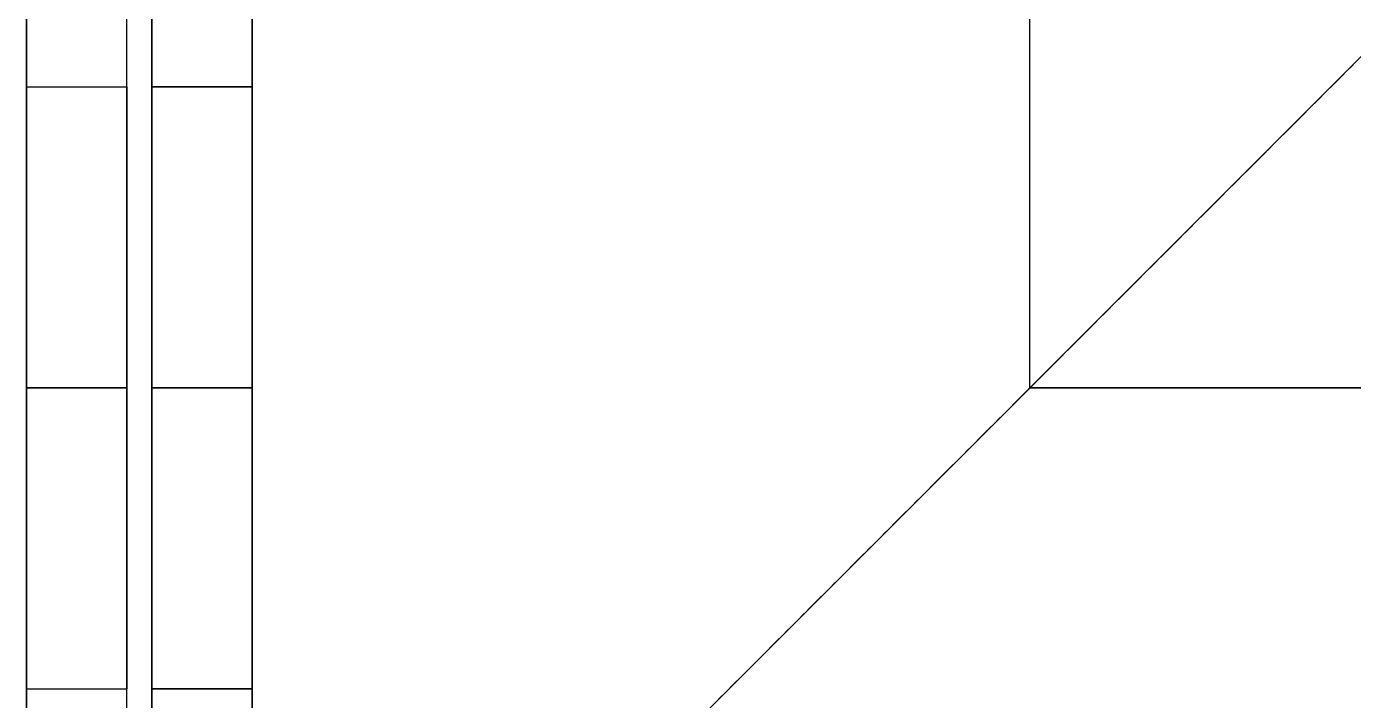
# Model space of a CAD drawing. Header units: millimetres. Extents: x -5956 to -4640, y -5088 to -3772.
# Drawn here: x -5956.11 to -5929.66, y -5074.12 to -5060.69 of the extents above; entities that cross this region are included whole.
import ezdxf

# ---------------------------------------------------------------- set-up
doc = ezdxf.new("R2010")
doc.units = ezdxf.units.MM
doc.header["$MEASUREMENT"] = 0
doc.layers.add('staal', color=5, linetype='Continuous', true_color=0x0000ff)

msp = doc.modelspace()

# ---------------------------------------------------------------- linework, layer by layer
at = {"layer": 'staal'}
for p, q in [((-5956.11, -5087.894, 1621.01), (-5916.11, -5047.894, 1621.01)), ((-5956.11, -5061.894, 1145.5), (-5954.11, -5061.894, 1145.5)), ((-5956.11, -5061.894, 1220.5), (-5954.11, -5061.894, 1220.5)), ((-5956.11, -5061.894, 995.5), (-5954.11, -5061.894, 995.5)), ((-5956.11, -5061.894, 1070.5), (-5954.11, -5061.894, 1070.5)), ((-5956.11, -5061.894, 845.5), (-5954.11, -5061.894, 845.5)), ((-5956.11, -5061.894, 920.5), (-5954.11, -5061.894, 920.5)), ((-5956.11, -5061.894, 770.5), (-5954.11, -5061.894, 770.5)), ((-5956.11, -5061.894, 695.5), (-5954.11, -5061.894, 695.5)), ((-5956.11, -5061.894, 95.5), (-5954.11, -5061.894, 95.5)), ((-5956.11, -5061.894, 170.5), (-5954.11, -5061.894, 170.5)), ((-5956.11, -5061.894, 320.5), (-5954.11, -5061.894, 320.5)), ((-5956.11, -5061.894, 245.5), (-5954.11, -5061.894, 245.5)), ((-5956.11, -5061.894, 470.5), (-5954.11, -5061.894, 470.5)), ((-5956.11, -5061.894, 395.5), (-5954.11, -5061.894, 395.5)), ((-5956.11, -5061.894, 620.5), (-5954.11, -5061.894, 620.5)), ((-5956.11, -5061.894, 545.5), (-5954.11, -5061.894, 545.5)), ((-5953.61, -5061.894, 1490.51), (-5951.61, -5061.894, 1490.51)), ((-5953.61, -5061.894, 1565.51), (-5951.61, -5061.894, 1565.51)), ((-5953.61, -5061.894, 1791.51), (-5951.61, -5061.894, 1791.51)), ((-5953.61, -5061.894, 1716.51), (-5951.61, -5061.894, 1716.51)), ((-5951.61, -5061.894, -254.313), (-5953.61, -5061.894, -254.313)), ((-5951.61, -5061.894, -329.313), (-5953.61, -5061.894, -329.313)), ((-5954.11, -5067.894, 40), (-5956.11, -5067.894, 40)), ((-5954.11, -5067.894, 1276), (-5956.11, -5067.894, 1276)), ((-5956.11, -5067.894, 1139.5), (-5954.11, -5067.894, 1139.5)), ((-5956.11, -5067.894, 1151.5), (-5954.11, -5067.894, 1151.5)), ((-5956.11, -5067.894, 1214.5), (-5954.11, -5067.894, 1214.5)), ((-5956.11, -5067.894, 1226.5), (-5954.11, -5067.894, 1226.5)), ((-5956.11, -5067.894, 989.5), (-5954.11, -5067.894, 989.5)), ((-5956.11, -5067.894, 1001.5), (-5954.11, -5067.894, 1001.5)), ((-5956.11, -5067.894, 1064.5), (-5954.11, -5067.894, 1064.5)), ((-5956.11, -5067.894, 1076.5), (-5954.11, -5067.894, 1076.5)), ((-5956.11, -5067.894, 839.5), (-5954.11, -5067.894, 839.5)), ((-5956.11, -5067.894, 851.5), (-5954.11, -5067.894, 851.5)), ((-5956.11, -5067.894, 914.5), (-5954.11, -5067.894, 914.5)), ((-5956.11, -5067.894, 926.5), (-5954.11, -5067.894, 926.5)), ((-5956.11, -5067.894, 764.5), (-5954.11, -5067.894, 764.5)), ((-5956.11, -5067.894, 776.5), (-5954.11, -5067.894, 776.5)), ((-5956.11, -5067.894, 689.5), (-5954.11, -5067.894, 689.5)), ((-5956.11, -5067.894, 701.5), (-5954.11, -5067.894, 701.5)), ((-5956.11, -5067.894, 89.5), (-5954.11, -5067.894, 89.5)), ((-5956.11, -5067.894, 101.5), (-5954.11, -5067.894, 101.5)), ((-5956.11, -5067.894, 164.5), (-5954.11, -5067.894, 164.5)), ((-5956.11, -5067.894, 176.5), (-5954.11, -5067.894, 176.5)), ((-5956.11, -5067.894, 314.5), (-5954.11, -5067.894, 314.5)), ((-5956.11, -5067.894, 326.5), (-5954.11, -5067.894, 326.5)), ((-5956.11, -5067.894, 239.5), (-5954.11, -5067.894, 239.5)), ((-5956.11, -5067.894, 251.5), (-5954.11, -5067.894, 251.5)), ((-5956.11, -5067.894, 464.5), (-5954.11, -5067.894, 464.5)), ((-5956.11, -5067.894, 476.5), (-5954.11, -5067.894, 476.5)), ((-5956.11, -5067.894, 389.5), (-5954.11, -5067.894, 389.5)), ((-5956.11, -5067.894, 401.5), (-5954.11, -5067.894, 401.5)), ((-5956.11, -5067.894, 614.5), (-5954.11, -5067.894, 614.5)), ((-5956.11, -5067.894, 626.5), (-5954.11, -5067.894, 626.5)), ((-5956.11, -5067.894, 539.5), (-5954.11, -5067.894, 539.5)), ((-5956.11, -5067.894, 551.5), (-5954.11, -5067.894, 551.5)), ((-5953.61, -5067.894, 1621.01), (-5951.61, -5067.894, 1621.01)), ((-5953.61, -5067.894, 1453.01), (-5951.61, -5067.894, 1453.01)), ((-5953.61, -5067.894, 1484.51), (-5951.61, -5067.894, 1484.51)), ((-5953.61, -5067.894, 1496.51), (-5951.61, -5067.894, 1496.51)), ((-5953.61, -5067.894, 1559.51), (-5951.61, -5067.894, 1559.51)), ((-5953.61, -5067.894, 1571.51), (-5951.61, -5067.894, 1571.51)), ((-5953.61, -5067.894, 1661.01), (-5951.61, -5067.894, 1661.01)), ((-5953.61, -5067.894, 1829.01), (-5951.61, -5067.894, 1829.01)), ((-5953.61, -5067.894, 1797.51), (-5951.61, -5067.894, 1797.51)), ((-5953.61, -5067.894, 1785.51), (-5951.61, -5067.894, 1785.51)), ((-5953.61, -5067.894, 1722.51), (-5951.61, -5067.894, 1722.51)), ((-5953.61, -5067.894, 1710.51), (-5951.61, -5067.894, 1710.51)), ((-5951.61, -5067.894, -384.813), (-5953.61, -5067.894, -384.813)), ((-5951.61, -5067.894, -216.813), (-5953.61, -5067.894, -216.813)), ((-5951.61, -5067.894, -248.313), (-5953.61, -5067.894, -248.313)), ((-5951.61, -5067.894, -260.313), (-5953.61, -5067.894, -260.313)), ((-5951.61, -5067.894, -323.313), (-5953.61, -5067.894, -323.313)), ((-5951.61, -5067.894, -335.313), (-5953.61, -5067.894, -335.313)), ((-5956.11, -5073.894, 1145.5), (-5954.11, -5073.894, 1145.5)), ((-5956.11, -5073.894, 1220.5), (-5954.11, -5073.894, 1220.5)), ((-5956.11, -5073.894, 995.5), (-5954.11, -5073.894, 995.5)), ((-5956.11, -5073.894, 1070.5), (-5954.11, -5073.894, 1070.5)), ((-5956.11, -5073.894, 845.5), (-5954.11, -5073.894, 845.5)), ((-5956.11, -5073.894, 920.5), (-5954.11, -5073.894, 920.5)), ((-5956.11, -5073.894, 770.5), (-5954.11, -5073.894, 770.5)), ((-5956.11, -5073.894, 695.5), (-5954.11, -5073.894, 695.5)), ((-5956.11, -5073.894, 95.5), (-5954.11, -5073.894, 95.5)), ((-5956.11, -5073.894, 170.5), (-5954.11, -5073.894, 170.5)), ((-5956.11, -5073.894, 320.5), (-5954.11, -5073.894, 320.5)), ((-5956.11, -5073.894, 245.5), (-5954.11, -5073.894, 245.5)), ((-5956.11, -5073.894, 470.5), (-5954.11, -5073.894, 470.5)), ((-5956.11, -5073.894, 395.5), (-5954.11, -5073.894, 395.5)), ((-5956.11, -5073.894, 620.5), (-5954.11, -5073.894, 620.5)), ((-5956.11, -5073.894, 545.5), (-5954.11, -5073.894, 545.5)), ((-5953.61, -5073.894, 1490.51), (-5951.61, -5073.894, 1490.51)), ((-5953.61, -5073.894, 1565.51), (-5951.61, -5073.894, 1565.51)), ((-5953.61, -5073.894, 1791.51), (-5951.61, -5073.894, 1791.51)), ((-5953.61, -5073.894, 1716.51), (-5951.61, -5073.894, 1716.51)), ((-5951.61, -5073.894, -254.313), (-5953.61, -5073.894, -254.313)), ((-5951.61, -5073.894, -329.313), (-5953.61, -5073.894, -329.313))]:
    msp.add_line(p, q, dxfattribs=at)
msp.add_lwpolyline([(-4640.11, -5087.894), (-5956.11, -5087.894), (-5956.11, -3771.894), (-4640.11, -3771.894)], close=True, dxfattribs=at)
for points in [[(-5956.11, -5087.894, 1621.01), (-5956.11, -4429.894, 1621.01), (-5956.11, -3771.894, 1621.01)], [(-5956.11, -5087.894, 1661.01), (-5956.11, -4429.894, 1661.01), (-5956.11, -3771.894, 1661.01)], [(-5956.11, -5087.894, -424.813), (-5956.11, -4429.894, -424.813), (-5956.11, -3771.894, -424.813)], [(-5956.11, -5087.894, -384.813), (-5956.11, -4429.894, -384.813), (-5956.11, -3771.894, -384.813)], [(-5954.11, -5085.894, 1659.01), (-5954.11, -4429.894, 1659.01), (-5954.11, -3773.894, 1659.01)], [(-5954.11, -5085.894, 1623.01), (-5954.11, -4429.894, 1623.01), (-5954.11, -3773.894, 1623.01)], [(-5954.11, -5085.894, -386.813), (-5954.11, -4429.894, -386.813), (-5954.11, -3773.894, -386.813)], [(-5954.11, -5085.894, -422.813), (-5954.11, -4429.894, -422.813), (-5954.11, -3773.894, -422.813)], [(-5936.11, -5067.894, -384.813), (-5936.11, -5032.644, -384.813), (-5936.11, -4997.394, -384.813)], [(-5936.11, -5067.894, -386.813), (-5936.11, -5032.644, -386.813), (-5936.11, -4997.394, -386.813)], [(-5936.11, -5067.894, -422.813), (-5936.11, -5032.644, -422.813), (-5936.11, -4997.394, -422.813)], [(-5936.11, -5067.894, -424.813), (-5936.11, -5032.644, -424.813), (-5936.11, -4997.394, -424.813)], [(-5956.11, -5087.894, 1641.01), (-5956.11, -5043.144, 1641.01), (-5956.11, -4998.394, 1641.01)], [(-5956.11, -5087.894, -404.813), (-5956.11, -5043.144, -404.813), (-5956.11, -4998.394, -404.813)], [(-5954.11, -5085.894, 1641.01), (-5954.11, -5042.144, 1641.01), (-5954.11, -4998.394, 1641.01)], [(-5954.11, -5085.894, -404.813), (-5954.11, -5042.144, -404.813), (-5954.11, -4998.394, -404.813)], [(-5936.11, -5067.894, 1661.01), (-5936.11, -5033.144, 1661.01), (-5936.11, -4998.394, 1661.01)], [(-5936.11, -5067.894, 1659.01), (-5936.11, -5033.144, 1659.01), (-5936.11, -4998.394, 1659.01)], [(-5936.11, -5067.894, 1623.01), (-5936.11, -5033.144, 1623.01), (-5936.11, -4998.394, 1623.01)], [(-5936.11, -5067.894, 1621.01), (-5936.11, -5033.144, 1621.01), (-5936.11, -4998.394, 1621.01)], [(-5956.11, -5087.894, 1661.01), (-5936.11, -5067.894, 1661.01), (-5916.11, -5047.894, 1661.01)], [(-5956.11, -5087.894, 1621.01), (-5936.11, -5067.894, 1621.01), (-5916.11, -5047.894, 1621.01)], [(-5916.11, -5047.894, 1661.01), (-5936.11, -5067.894, 1661.01), (-5956.11, -5087.894, 1661.01)], [(-5956.11, -5087.894, -424.813), (-5936.11, -5067.894, -424.813), (-5916.11, -5047.894, -424.813)], [(-5916.11, -5047.894, -384.813), (-5936.11, -5067.894, -384.813), (-5956.11, -5087.894, -384.813)], [(-5956.11, -5087.894, -424.813), (-5936.11, -5067.894, -424.813), (-5916.11, -5047.894, -424.813)], [(-5916.11, -5047.894, -384.813), (-5936.11, -5067.894, -384.813), (-5956.11, -5087.894, -384.813)], [(-5956.11, -5047.894, 40), (-5956.11, -5067.894, 40), (-5956.11, -5087.894, 40)], [(-5956.11, -5047.894, 1276), (-5956.11, -5067.894, 1276), (-5956.11, -5087.894, 1276)], [(-5956.11, -5047.894, 658), (-5956.11, -5067.894, 658), (-5956.11, -5087.894, 658)], [(-5918.11, -5049.894, 1659.01), (-5936.11, -5067.894, 1659.01), (-5954.11, -5085.894, 1659.01)], [(-5954.11, -5085.894, 1623.01), (-5936.11, -5067.894, 1623.01), (-5918.11, -5049.894, 1623.01)], [(-5954.11, -5085.894, 1659.01), (-5936.11, -5067.894, 1659.01), (-5918.11, -5049.894, 1659.01)], [(-5918.11, -5049.894, 1623.01), (-5936.11, -5067.894, 1623.01), (-5954.11, -5085.894, 1623.01)], [(-5954.11, -5085.894, -386.813), (-5936.11, -5067.894, -386.813), (-5918.11, -5049.894, -386.813)], [(-5918.11, -5049.894, -422.813), (-5936.11, -5067.894, -422.813), (-5954.11, -5085.894, -422.813)], [(-5954.11, -5085.894, -386.813), (-5936.11, -5067.894, -386.813), (-5918.11, -5049.894, -386.813)], [(-5918.11, -5049.894, -422.813), (-5936.11, -5067.894, -422.813), (-5954.11, -5085.894, -422.813)], [(-5954.11, -5085.894, 40), (-5954.11, -5067.894, 40), (-5954.11, -5049.894, 40)], [(-5954.11, -5085.894, 1276), (-5954.11, -5067.894, 1276), (-5954.11, -5049.894, 1276)], [(-5954.11, -5085.894, 658), (-5954.11, -5067.894, 658), (-5954.11, -5049.894, 658)], [(-5953.61, -5085.394, 1621.01), (-5953.61, -5067.894, 1621.01), (-5953.61, -5050.394, 1621.01)], [(-5953.61, -5085.394, 1453.01), (-5953.61, -5067.894, 1453.01), (-5953.61, -5050.394, 1453.01)], [(-5953.61, -5085.394, 1537.01), (-5953.61, -5067.894, 1537.01), (-5953.61, -5050.394, 1537.01)], [(-5953.61, -5085.394, 1661.01), (-5953.61, -5067.894, 1661.01), (-5953.61, -5050.394, 1661.01)], [(-5953.61, -5085.394, 1829.01), (-5953.61, -5067.894, 1829.01), (-5953.61, -5050.394, 1829.01)], [(-5953.61, -5085.394, 1745.01), (-5953.61, -5067.894, 1745.01), (-5953.61, -5050.394, 1745.01)], [(-5953.61, -5050.394, -384.813), (-5953.61, -5067.894, -384.813), (-5953.61, -5085.394, -384.813)], [(-5953.61, -5050.394, -216.813), (-5953.61, -5067.894, -216.813), (-5953.61, -5085.394, -216.813)], [(-5953.61, -5050.394, -300.813), (-5953.61, -5067.894, -300.813), (-5953.61, -5085.394, -300.813)], [(-5951.61, -5052.394, 1621.01), (-5951.61, -5067.894, 1621.01), (-5951.61, -5083.394, 1621.01)], [(-5951.61, -5052.394, 1453.01), (-5951.61, -5067.894, 1453.01), (-5951.61, -5083.394, 1453.01)], [(-5951.61, -5052.394, 1537.01), (-5951.61, -5067.894, 1537.01), (-5951.61, -5083.394, 1537.01)], [(-5951.61, -5052.394, 1661.01), (-5951.61, -5067.894, 1661.01), (-5951.61, -5083.394, 1661.01)], [(-5951.61, -5052.394, 1829.01), (-5951.61, -5067.894, 1829.01), (-5951.61, -5083.394, 1829.01)], [(-5951.61, -5052.394, 1745.01), (-5951.61, -5067.894, 1745.01), (-5951.61, -5083.394, 1745.01)], [(-5951.61, -5083.394, -384.813), (-5951.61, -5067.894, -384.813), (-5951.61, -5052.394, -384.813)], [(-5951.61, -5083.394, -216.813), (-5951.61, -5067.894, -216.813), (-5951.61, -5052.394, -216.813)], [(-5951.61, -5083.394, -300.813), (-5951.61, -5067.894, -300.813), (-5951.61, -5052.394, -300.813)], [(-5956.11, -5067.894, 40), (-5956.11, -5067.894, 64.75), (-5956.11, -5067.894, 89.5)], [(-5956.11, -5067.894, 101.5), (-5956.11, -5067.894, 133), (-5956.11, -5067.894, 164.5)], [(-5956.11, -5067.894, 176.5), (-5956.11, -5067.894, 208), (-5956.11, -5067.894, 239.5)], [(-5956.11, -5067.894, 251.5), (-5956.11, -5067.894, 283), (-5956.11, -5067.894, 314.5)], [(-5956.11, -5067.894, 326.5), (-5956.11, -5067.894, 358), (-5956.11, -5067.894, 389.5)], [(-5956.11, -5067.894, 401.5), (-5956.11, -5067.894, 433), (-5956.11, -5067.894, 464.5)], [(-5956.11, -5067.894, 476.5), (-5956.11, -5067.894, 508), (-5956.11, -5067.894, 539.5)], [(-5956.11, -5067.894, 551.5), (-5956.11, -5067.894, 583), (-5956.11, -5067.894, 614.5)], [(-5956.11, -5067.894, 626.5), (-5956.11, -5067.894, 658), (-5956.11, -5067.894, 689.5)], [(-5956.11, -5067.894, 701.5), (-5956.11, -5067.894, 733), (-5956.11, -5067.894, 764.5)], [(-5956.11, -5067.894, 776.5), (-5956.11, -5067.894, 808), (-5956.11, -5067.894, 839.5)], [(-5956.11, -5067.894, 851.5), (-5956.11, -5067.894, 883), (-5956.11, -5067.894, 914.5)], [(-5956.11, -5067.894, 926.5), (-5956.11, -5067.894, 958), (-5956.11, -5067.894, 989.5)], [(-5956.11, -5067.894, 1001.5), (-5956.11, -5067.894, 1033), (-5956.11, -5067.894, 1064.5)], [(-5956.11, -5067.894, 1076.5), (-5956.11, -5067.894, 1108), (-5956.11, -5067.894, 1139.5)], [(-5956.11, -5067.894, 1151.5), (-5956.11, -5067.894, 1183), (-5956.11, -5067.894, 1214.5)], [(-5956.11, -5067.894, 1226.5), (-5956.11, -5067.894, 1251.25), (-5956.11, -5067.894, 1276)], [(-5954.11, -5067.894, 40), (-5954.11, -5067.894, 64.75), (-5954.11, -5067.894, 89.5)], [(-5954.11, -5067.894, 101.5), (-5954.11, -5067.894, 133), (-5954.11, -5067.894, 164.5)], [(-5954.11, -5067.894, 176.5), (-5954.11, -5067.894, 208), (-5954.11, -5067.894, 239.5)], [(-5954.11, -5067.894, 251.5), (-5954.11, -5067.894, 283), (-5954.11, -5067.894, 314.5)], [(-5954.11, -5067.894, 326.5), (-5954.11, -5067.894, 358), (-5954.11, -5067.894, 389.5)], [(-5954.11, -5067.894, 401.5), (-5954.11, -5067.894, 433), (-5954.11, -5067.894, 464.5)], [(-5954.11, -5067.894, 476.5), (-5954.11, -5067.894, 508), (-5954.11, -5067.894, 539.5)], [(-5954.11, -5067.894, 551.5), (-5954.11, -5067.894, 583), (-5954.11, -5067.894, 614.5)], [(-5954.11, -5067.894, 626.5), (-5954.11, -5067.894, 658), (-5954.11, -5067.894, 689.5)], [(-5954.11, -5067.894, 701.5), (-5954.11, -5067.894, 733), (-5954.11, -5067.894, 764.5)], [(-5954.11, -5067.894, 776.5), (-5954.11, -5067.894, 808), (-5954.11, -5067.894, 839.5)], [(-5954.11, -5067.894, 851.5), (-5954.11, -5067.894, 883), (-5954.11, -5067.894, 914.5)], [(-5954.11, -5067.894, 926.5), (-5954.11, -5067.894, 958), (-5954.11, -5067.894, 989.5)], [(-5954.11, -5067.894, 1001.5), (-5954.11, -5067.894, 1033), (-5954.11, -5067.894, 1064.5)], [(-5954.11, -5067.894, 1076.5), (-5954.11, -5067.894, 1108), (-5954.11, -5067.894, 1139.5)], [(-5954.11, -5067.894, 1151.5), (-5954.11, -5067.894, 1183), (-5954.11, -5067.894, 1214.5)], [(-5954.11, -5067.894, 1226.5), (-5954.11, -5067.894, 1251.25), (-5954.11, -5067.894, 1276)], [(-5953.61, -5067.894, 1621.01), (-5953.61, -5067.894, 1596.26), (-5953.61, -5067.894, 1571.51)], [(-5953.61, -5067.894, 1559.51), (-5953.61, -5067.894, 1528.01), (-5953.61, -5067.894, 1496.51)], [(-5953.61, -5067.894, 1484.51), (-5953.61, -5067.894, 1468.76), (-5953.61, -5067.894, 1453.01)], [(-5953.61, -5067.894, 1661.01), (-5953.61, -5067.894, 1685.76), (-5953.61, -5067.894, 1710.51)], [(-5953.61, -5067.894, 1722.51), (-5953.61, -5067.894, 1754.01), (-5953.61, -5067.894, 1785.51)], [(-5953.61, -5067.894, 1797.51), (-5953.61, -5067.894, 1813.26), (-5953.61, -5067.894, 1829.01)], [(-5953.61, -5067.894, -384.813), (-5953.61, -5067.894, -360.063), (-5953.61, -5067.894, -335.313)], [(-5953.61, -5067.894, -323.313), (-5953.61, -5067.894, -291.813), (-5953.61, -5067.894, -260.313)], [(-5953.61, -5067.894, -248.313), (-5953.61, -5067.894, -232.563), (-5953.61, -5067.894, -216.813)], [(-5951.61, -5067.894, 1621.01), (-5951.61, -5067.894, 1596.26), (-5951.61, -5067.894, 1571.51)], [(-5951.61, -5067.894, 1559.51), (-5951.61, -5067.894, 1528.01), (-5951.61, -5067.894, 1496.51)], [(-5951.61, -5067.894, 1484.51), (-5951.61, -5067.894, 1468.76), (-5951.61, -5067.894, 1453.01)], [(-5951.61, -5067.894, 1661.01), (-5951.61, -5067.894, 1685.76), (-5951.61, -5067.894, 1710.51)], [(-5951.61, -5067.894, 1722.51), (-5951.61, -5067.894, 1754.01), (-5951.61, -5067.894, 1785.51)], [(-5951.61, -5067.894, 1797.51), (-5951.61, -5067.894, 1813.26), (-5951.61, -5067.894, 1829.01)], [(-5951.61, -5067.894, -384.813), (-5951.61, -5067.894, -360.063), (-5951.61, -5067.894, -335.313)], [(-5951.61, -5067.894, -323.313), (-5951.61, -5067.894, -291.813), (-5951.61, -5067.894, -260.313)], [(-5951.61, -5067.894, -248.313), (-5951.61, -5067.894, -232.563), (-5951.61, -5067.894, -216.813)], [(-5936.263, -5068.046, 1661.01), (-5936.263, -5068.046, 1660.01), (-5936.263, -5068.046, 1659.01)], [(-5936.263, -5068.046, 1623.01), (-5936.263, -5068.046, 1622.01), (-5936.263, -5068.046, 1621.01)], [(-5865.61, -5067.894, 1661.01), (-5900.86, -5067.894, 1661.01), (-5936.11, -5067.894, 1661.01)], [(-5865.61, -5067.894, 1659.01), (-5900.86, -5067.894, 1659.01), (-5936.11, -5067.894, 1659.01)], [(-5865.61, -5067.894, 1623.01), (-5900.86, -5067.894, 1623.01), (-5936.11, -5067.894, 1623.01)], [(-5865.61, -5067.894, 1621.01), (-5900.86, -5067.894, 1621.01), (-5936.11, -5067.894, 1621.01)], [(-5936.11, -5067.894, 1621.01), (-5936.11, -5067.894, 1622.01), (-5936.11, -5067.894, 1623.01)], [(-5936.11, -5067.894, 1659.01), (-5936.11, -5067.894, 1660.01), (-5936.11, -5067.894, 1661.01)], [(-5936.11, -5067.894, -384.813), (-5900.86, -5067.894, -384.813), (-5865.61, -5067.894, -384.813)], [(-5936.11, -5067.894, -386.813), (-5900.86, -5067.894, -386.813), (-5865.61, -5067.894, -386.813)], [(-5936.11, -5067.894, -422.813), (-5900.86, -5067.894, -422.813), (-5865.61, -5067.894, -422.813)], [(-5936.11, -5067.894, -424.813), (-5900.86, -5067.894, -424.813), (-5865.61, -5067.894, -424.813)], [(-5936.11, -5067.894, -424.813), (-5936.11, -5067.894, -423.813), (-5936.11, -5067.894, -422.813)], [(-5936.11, -5067.894, -386.813), (-5936.11, -5067.894, -385.813), (-5936.11, -5067.894, -384.813)], [(-5936.11, -5067.894, -424.813), (-5936.11, -5067.894, -423.813), (-5936.11, -5067.894, -422.813)], [(-5936.11, -5067.894, -386.813), (-5936.11, -5067.894, -385.813), (-5936.11, -5067.894, -384.813)]]:
    msp.add_open_spline(points, degree=2, dxfattribs=at)
for points, weights, knots in [([(-5956.11, -5073.894, 1145.5), (-5956.11, -5073.894, 1139.5), (-5956.11, -5067.894, 1139.5), (-5956.11, -5061.894, 1139.5), (-5956.11, -5061.894, 1145.5), (-5956.11, -5061.894, 1151.5), (-5956.11, -5067.894, 1151.5), (-5956.11, -5073.894, 1151.5), (-5956.11, -5073.894, 1145.5)], [1, 0.707106781187, 1, 0.707106781187, 1, 0.707106781187, 1, 0.707106781187, 1], [-31.415927, -31.415927, -31.415927, -23.561945, -23.561945, -15.707963, -15.707963, -7.853982, -7.853982, 0, 0, 0]), ([(-5956.11, -5073.894, 1220.5), (-5956.11, -5073.894, 1214.5), (-5956.11, -5067.894, 1214.5), (-5956.11, -5061.894, 1214.5), (-5956.11, -5061.894, 1220.5), (-5956.11, -5061.894, 1226.5), (-5956.11, -5067.894, 1226.5), (-5956.11, -5073.894, 1226.5), (-5956.11, -5073.894, 1220.5)], [1, 0.707106781187, 1, 0.707106781187, 1, 0.707106781187, 1, 0.707106781187, 1], [-31.415927, -31.415927, -31.415927, -23.561945, -23.561945, -15.707963, -15.707963, -7.853982, -7.853982, 0, 0, 0]), ([(-5956.11, -5073.894, 995.5), (-5956.11, -5073.894, 989.5), (-5956.11, -5067.894, 989.5), (-5956.11, -5061.894, 989.5), (-5956.11, -5061.894, 995.5), (-5956.11, -5061.894, 1001.5), (-5956.11, -5067.894, 1001.5), (-5956.11, -5073.894, 1001.5), (-5956.11, -5073.894, 995.5)], [1, 0.707106781187, 1, 0.707106781187, 1, 0.707106781187, 1, 0.707106781187, 1], [-31.415927, -31.415927, -31.415927, -23.561945, -23.561945, -15.707963, -15.707963, -7.853982, -7.853982, 0, 0, 0]), ([(-5956.11, -5073.894, 1070.5), (-5956.11, -5073.894, 1064.5), (-5956.11, -5067.894, 1064.5), (-5956.11, -5061.894, 1064.5), (-5956.11, -5061.894, 1070.5), (-5956.11, -5061.894, 1076.5), (-5956.11, -5067.894, 1076.5), (-5956.11, -5073.894, 1076.5), (-5956.11, -5073.894, 1070.5)], [1, 0.707106781187, 1, 0.707106781187, 1, 0.707106781187, 1, 0.707106781187, 1], [-31.415927, -31.415927, -31.415927, -23.561945, -23.561945, -15.707963, -15.707963, -7.853982, -7.853982, 0, 0, 0]), ([(-5956.11, -5073.894, 845.5), (-5956.11, -5073.894, 839.5), (-5956.11, -5067.894, 839.5), (-5956.11, -5061.894, 839.5), (-5956.11, -5061.894, 845.5), (-5956.11, -5061.894, 851.5), (-5956.11, -5067.894, 851.5), (-5956.11, -5073.894, 851.5), (-5956.11, -5073.894, 845.5)], [1, 0.707106781187, 1, 0.707106781187, 1, 0.707106781187, 1, 0.707106851018, 0.999999860338], [-31.415927, -31.415927, -31.415927, -23.561944, -23.561944, -15.707962, -15.707962, -7.85398, -7.85398, 0, 0, 0]), ([(-5956.11, -5073.894, 920.5), (-5956.11, -5073.894, 914.5), (-5956.11, -5067.894, 914.5), (-5956.11, -5061.894, 914.5), (-5956.11, -5061.894, 920.5), (-5956.11, -5061.894, 926.5), (-5956.11, -5067.894, 926.5), (-5956.11, -5073.894, 926.5), (-5956.11, -5073.894, 920.5)], [1, 0.707106781187, 1, 0.707106781187, 1, 0.707106781187, 1, 0.707106851018, 0.999999860338], [-31.415927, -31.415927, -31.415927, -23.561944, -23.561944, -15.707962, -15.707962, -7.85398, -7.85398, 0, 0, 0]), ([(-5956.11, -5073.894, 770.5), (-5956.11, -5073.894, 764.5), (-5956.11, -5067.894, 764.5), (-5956.11, -5061.894, 764.5), (-5956.11, -5061.894, 770.5), (-5956.11, -5061.894, 776.5), (-5956.11, -5067.894, 776.5), (-5956.11, -5073.894, 776.5), (-5956.11, -5073.894, 770.5)], [1, 0.707106781187, 1, 0.707106781187, 1, 0.707106781187, 1, 0.707106781187, 1], [-31.415927, -31.415927, -31.415927, -23.561945, -23.561945, -15.707963, -15.707963, -7.853982, -7.853982, 0, 0, 0]), ([(-5956.11, -5073.894, 695.5), (-5956.11, -5073.894, 689.5), (-5956.11, -5067.894, 689.5), (-5956.11, -5061.894, 689.5), (-5956.11, -5061.894, 695.5), (-5956.11, -5061.894, 701.5), (-5956.11, -5067.894, 701.5), (-5956.11, -5073.894, 701.5), (-5956.11, -5073.894, 695.5)], [1, 0.707106781187, 1, 0.707106781187, 1, 0.707106781187, 1, 0.707106781187, 1], [-31.415927, -31.415927, -31.415927, -23.561945, -23.561945, -15.707963, -15.707963, -7.853982, -7.853982, 0, 0, 0]), ([(-5956.11, -5073.894, 95.5), (-5956.11, -5073.894, 89.5), (-5956.11, -5067.894, 89.5), (-5956.11, -5061.894, 89.5), (-5956.11, -5061.894, 95.5), (-5956.11, -5061.894, 101.5), (-5956.11, -5067.894, 101.5), (-5956.11, -5073.894, 101.5), (-5956.11, -5073.894, 95.5)], [1, 0.707106781187, 1, 0.707106781187, 1, 0.707106781187, 1, 0.707106781187, 1], [-31.415927, -31.415927, -31.415927, -23.561945, -23.561945, -15.707963, -15.707963, -7.853982, -7.853982, 0, 0, 0]), ([(-5956.11, -5073.894, 170.5), (-5956.11, -5073.894, 164.5), (-5956.11, -5067.894, 164.5), (-5956.11, -5061.894, 164.5), (-5956.11, -5061.894, 170.5), (-5956.11, -5061.894, 176.5), (-5956.11, -5067.894, 176.5), (-5956.11, -5073.894, 176.5), (-5956.11, -5073.894, 170.5)], [1, 0.707106781187, 1, 0.707106781187, 1, 0.707106781187, 1, 0.707106781187, 1], [-31.415927, -31.415927, -31.415927, -23.561945, -23.561945, -15.707963, -15.707963, -7.853982, -7.853982, 0, 0, 0]), ([(-5956.11, -5073.894, 320.5), (-5956.11, -5073.894, 314.5), (-5956.11, -5067.894, 314.5), (-5956.11, -5061.894, 314.5), (-5956.11, -5061.894, 320.5), (-5956.11, -5061.894, 326.5), (-5956.11, -5067.894, 326.5), (-5956.11, -5073.894, 326.5), (-5956.11, -5073.894, 320.5)], [1, 0.707106781187, 1, 0.707106781187, 1, 0.707106781187, 1, 0.707106781187, 1], [-31.415927, -31.415927, -31.415927, -23.561945, -23.561945, -15.707963, -15.707963, -7.853982, -7.853982, 0, 0, 0]), ([(-5956.11, -5073.894, 245.5), (-5956.11, -5073.894, 239.5), (-5956.11, -5067.894, 239.5), (-5956.11, -5061.894, 239.5), (-5956.11, -5061.894, 245.5), (-5956.11, -5061.894, 251.5), (-5956.11, -5067.894, 251.5), (-5956.11, -5073.894, 251.5), (-5956.11, -5073.894, 245.5)], [1, 0.707106781187, 1, 0.707106781187, 1, 0.707106781187, 1, 0.707106851018, 0.999999860338], [-31.415927, -31.415927, -31.415927, -23.561944, -23.561944, -15.707962, -15.707962, -7.85398, -7.85398, 0, 0, 0]), ([(-5956.11, -5073.894, 470.5), (-5956.11, -5073.894, 464.5), (-5956.11, -5067.894, 464.5), (-5956.11, -5061.894, 464.5), (-5956.11, -5061.894, 470.5), (-5956.11, -5061.894, 476.5), (-5956.11, -5067.894, 476.5), (-5956.11, -5073.894, 476.5), (-5956.11, -5073.894, 470.5)], [1, 0.707106781187, 1, 0.707106781187, 1, 0.707106781187, 1, 0.707106781187, 1], [-31.415927, -31.415927, -31.415927, -23.561945, -23.561945, -15.707963, -15.707963, -7.853982, -7.853982, 0, 0, 0]), ([(-5956.11, -5073.894, 395.5), (-5956.11, -5073.894, 389.5), (-5956.11, -5067.894, 389.5), (-5956.11, -5061.894, 389.5), (-5956.11, -5061.894, 395.5), (-5956.11, -5061.894, 401.5), (-5956.11, -5067.894, 401.5), (-5956.11, -5073.894, 401.5), (-5956.11, -5073.894, 395.5)], [1, 0.707106781187, 1, 0.707106781187, 1, 0.707106781187, 1, 0.707106781187, 1], [-31.415927, -31.415927, -31.415927, -23.561945, -23.561945, -15.707963, -15.707963, -7.853982, -7.853982, 0, 0, 0]), ([(-5956.11, -5073.894, 620.5), (-5956.11, -5073.894, 614.5), (-5956.11, -5067.894, 614.5), (-5956.11, -5061.894, 614.5), (-5956.11, -5061.894, 620.5), (-5956.11, -5061.894, 626.5), (-5956.11, -5067.894, 626.5), (-5956.11, -5073.894, 626.5), (-5956.11, -5073.894, 620.5)], [1, 0.707106781187, 1, 0.707106781187, 1, 0.707106781187, 1, 0.707106781187, 1], [-31.415927, -31.415927, -31.415927, -23.561945, -23.561945, -15.707963, -15.707963, -7.853982, -7.853982, 0, 0, 0]), ([(-5956.11, -5073.894, 545.5), (-5956.11, -5073.894, 539.5), (-5956.11, -5067.894, 539.5), (-5956.11, -5061.894, 539.5), (-5956.11, -5061.894, 545.5), (-5956.11, -5061.894, 551.5), (-5956.11, -5067.894, 551.5), (-5956.11, -5073.894, 551.5), (-5956.11, -5073.894, 545.5)], [1, 0.707106781187, 1, 0.707106781187, 1, 0.707106781187, 1, 0.707106781187, 1], [-31.415927, -31.415927, -31.415927, -23.561945, -23.561945, -15.707963, -15.707963, -7.853982, -7.853982, 0, 0, 0]), ([(-5954.11, -5073.894, 1145.5), (-5954.11, -5073.894, 1151.5), (-5954.11, -5067.894, 1151.5), (-5954.11, -5061.894, 1151.5), (-5954.11, -5061.894, 1145.5), (-5954.11, -5061.894, 1139.5), (-5954.11, -5067.894, 1139.5), (-5954.11, -5073.894, 1139.5), (-5954.11, -5073.894, 1145.5)], [1, 0.707106781187, 1, 0.707106781187, 1, 0.707106781187, 1, 0.707106781187, 1], [0, 0, 0, 7.853982, 7.853982, 15.707963, 15.707963, 23.561945, 23.561945, 31.415927, 31.415927, 31.415927]), ([(-5954.11, -5073.894, 1220.5), (-5954.11, -5073.894, 1226.5), (-5954.11, -5067.894, 1226.5), (-5954.11, -5061.894, 1226.5), (-5954.11, -5061.894, 1220.5), (-5954.11, -5061.894, 1214.5), (-5954.11, -5067.894, 1214.5), (-5954.11, -5073.894, 1214.5), (-5954.11, -5073.894, 1220.5)], [1, 0.707106781187, 1, 0.707106781187, 1, 0.707106781187, 1, 0.707106781187, 1], [0, 0, 0, 7.853982, 7.853982, 15.707963, 15.707963, 23.561945, 23.561945, 31.415927, 31.415927, 31.415927]), ([(-5954.11, -5073.894, 995.5), (-5954.11, -5073.894, 1001.5), (-5954.11, -5067.894, 1001.5), (-5954.11, -5061.894, 1001.5), (-5954.11, -5061.894, 995.5), (-5954.11, -5061.894, 989.5), (-5954.11, -5067.894, 989.5), (-5954.11, -5073.894, 989.5), (-5954.11, -5073.894, 995.5)], [1, 0.707106781187, 1, 0.707106781187, 1, 0.707106781187, 1, 0.707106781187, 1], [0, 0, 0, 7.853982, 7.853982, 15.707963, 15.707963, 23.561945, 23.561945, 31.415927, 31.415927, 31.415927]), ([(-5954.11, -5073.894, 1070.5), (-5954.11, -5073.894, 1076.5), (-5954.11, -5067.894, 1076.5), (-5954.11, -5061.894, 1076.5), (-5954.11, -5061.894, 1070.5), (-5954.11, -5061.894, 1064.5), (-5954.11, -5067.894, 1064.5), (-5954.11, -5073.894, 1064.5), (-5954.11, -5073.894, 1070.5)], [1, 0.707106781187, 1, 0.707106781187, 1, 0.707106781187, 1, 0.707106781187, 1], [0, 0, 0, 7.853982, 7.853982, 15.707963, 15.707963, 23.561945, 23.561945, 31.415927, 31.415927, 31.415927]), ([(-5954.11, -5073.894, 845.5), (-5954.11, -5073.894, 851.5), (-5954.11, -5067.894, 851.5), (-5954.11, -5061.894, 851.5), (-5954.11, -5061.894, 845.5), (-5954.11, -5061.894, 839.5), (-5954.11, -5067.894, 839.5), (-5954.11, -5073.894, 839.5), (-5954.11, -5073.894, 845.5)], [0.999999860338, 0.707106851018, 1, 0.707106781187, 1, 0.707106781187, 1, 0.707106781187, 1], [0, 0, 0, 7.85398, 7.85398, 15.707962, 15.707962, 23.561944, 23.561944, 31.415927, 31.415927, 31.415927]), ([(-5954.11, -5073.894, 920.5), (-5954.11, -5073.894, 926.5), (-5954.11, -5067.894, 926.5), (-5954.11, -5061.894, 926.5), (-5954.11, -5061.894, 920.5), (-5954.11, -5061.894, 914.5), (-5954.11, -5067.894, 914.5), (-5954.11, -5073.894, 914.5), (-5954.11, -5073.894, 920.5)], [1, 0.707106781187, 1, 0.707106781187, 1, 0.707106781187, 1, 0.707106781187, 1], [0, 0, 0, 7.853982, 7.853982, 15.707963, 15.707963, 23.561945, 23.561945, 31.415927, 31.415927, 31.415927]), ([(-5954.11, -5073.894, 770.5), (-5954.11, -5073.894, 776.5), (-5954.11, -5067.894, 776.5), (-5954.11, -5061.894, 776.5), (-5954.11, -5061.894, 770.5), (-5954.11, -5061.894, 764.5), (-5954.11, -5067.894, 764.5), (-5954.11, -5073.894, 764.5), (-5954.11, -5073.894, 770.5)], [1, 0.707106781187, 1, 0.707106781187, 1, 0.707106781187, 1, 0.707106781187, 1], [0, 0, 0, 7.853982, 7.853982, 15.707963, 15.707963, 23.561945, 23.561945, 31.415927, 31.415927, 31.415927]), ([(-5954.11, -5073.894, 695.5), (-5954.11, -5073.894, 701.5), (-5954.11, -5067.894, 701.5), (-5954.11, -5061.894, 701.5), (-5954.11, -5061.894, 695.5), (-5954.11, -5061.894, 689.5), (-5954.11, -5067.894, 689.5), (-5954.11, -5073.894, 689.5), (-5954.11, -5073.894, 695.5)], [1, 0.707106781187, 1, 0.707106781187, 1, 0.707106781187, 1, 0.707106781187, 1], [0, 0, 0, 7.853982, 7.853982, 15.707963, 15.707963, 23.561945, 23.561945, 31.415927, 31.415927, 31.415927]), ([(-5954.11, -5073.894, 95.5), (-5954.11, -5073.894, 101.5), (-5954.11, -5067.894, 101.5), (-5954.11, -5061.894, 101.5), (-5954.11, -5061.894, 95.5), (-5954.11, -5061.894, 89.5), (-5954.11, -5067.894, 89.5), (-5954.11, -5073.894, 89.5), (-5954.11, -5073.894, 95.5)], [1, 0.707106781187, 1, 0.707106781187, 1, 0.707106781187, 1, 0.707106781187, 1], [0, 0, 0, 7.853982, 7.853982, 15.707963, 15.707963, 23.561945, 23.561945, 31.415927, 31.415927, 31.415927]), ([(-5954.11, -5073.894, 170.5), (-5954.11, -5073.894, 176.5), (-5954.11, -5067.894, 176.5), (-5954.11, -5061.894, 176.5), (-5954.11, -5061.894, 170.5), (-5954.11, -5061.894, 164.5), (-5954.11, -5067.894, 164.5), (-5954.11, -5073.894, 164.5), (-5954.11, -5073.894, 170.5)], [1, 0.707106781187, 1, 0.707106781187, 1, 0.707106781187, 1, 0.707106781187, 1], [0, 0, 0, 7.853982, 7.853982, 15.707963, 15.707963, 23.561945, 23.561945, 31.415927, 31.415927, 31.415927]), ([(-5954.11, -5073.894, 320.5), (-5954.11, -5073.894, 326.5), (-5954.11, -5067.894, 326.5), (-5954.11, -5061.894, 326.5), (-5954.11, -5061.894, 320.5), (-5954.11, -5061.894, 314.5), (-5954.11, -5067.894, 314.5), (-5954.11, -5073.894, 314.5), (-5954.11, -5073.894, 320.5)], [1, 0.707106781187, 1, 0.707106781187, 1, 0.707106781187, 1, 0.707106781187, 1], [0, 0, 0, 7.853982, 7.853982, 15.707963, 15.707963, 23.561945, 23.561945, 31.415927, 31.415927, 31.415927]), ([(-5954.11, -5073.894, 245.5), (-5954.11, -5073.894, 251.5), (-5954.11, -5067.894, 251.5), (-5954.11, -5061.894, 251.5), (-5954.11, -5061.894, 245.5), (-5954.11, -5061.894, 239.5), (-5954.11, -5067.894, 239.5), (-5954.11, -5073.894, 239.5), (-5954.11, -5073.894, 245.5)], [1, 0.707106781187, 1, 0.707106781187, 1, 0.707106781187, 1, 0.707106781187, 1], [0, 0, 0, 7.853982, 7.853982, 15.707963, 15.707963, 23.561945, 23.561945, 31.415927, 31.415927, 31.415927]), ([(-5954.11, -5073.894, 470.5), (-5954.11, -5073.894, 476.5), (-5954.11, -5067.894, 476.5), (-5954.11, -5061.894, 476.5), (-5954.11, -5061.894, 470.5), (-5954.11, -5061.894, 464.5), (-5954.11, -5067.894, 464.5), (-5954.11, -5073.894, 464.5), (-5954.11, -5073.894, 470.5)], [1, 0.707106781187, 1, 0.707106781187, 1, 0.707106781187, 1, 0.707106781187, 1], [0, 0, 0, 7.853982, 7.853982, 15.707963, 15.707963, 23.561945, 23.561945, 31.415927, 31.415927, 31.415927]), ([(-5954.11, -5073.894, 395.5), (-5954.11, -5073.894, 401.5), (-5954.11, -5067.894, 401.5), (-5954.11, -5061.894, 401.5), (-5954.11, -5061.894, 395.5), (-5954.11, -5061.894, 389.5), (-5954.11, -5067.894, 389.5), (-5954.11, -5073.894, 389.5), (-5954.11, -5073.894, 395.5)], [1, 0.707106781187, 1, 0.707106781187, 1, 0.707106781187, 1, 0.707106781187, 1], [0, 0, 0, 7.853982, 7.853982, 15.707963, 15.707963, 23.561945, 23.561945, 31.415927, 31.415927, 31.415927]), ([(-5954.11, -5073.894, 620.5), (-5954.11, -5073.894, 626.5), (-5954.11, -5067.894, 626.5), (-5954.11, -5061.894, 626.5), (-5954.11, -5061.894, 620.5), (-5954.11, -5061.894, 614.5), (-5954.11, -5067.894, 614.5), (-5954.11, -5073.894, 614.5), (-5954.11, -5073.894, 620.5)], [1, 0.707106781187, 1, 0.707106781187, 1, 0.707106781187, 1, 0.707106781187, 1], [0, 0, 0, 7.853982, 7.853982, 15.707963, 15.707963, 23.561945, 23.561945, 31.415927, 31.415927, 31.415927]), ([(-5954.11, -5073.894, 545.5), (-5954.11, -5073.894, 551.5), (-5954.11, -5067.894, 551.5), (-5954.11, -5061.894, 551.5), (-5954.11, -5061.894, 545.5), (-5954.11, -5061.894, 539.5), (-5954.11, -5067.894, 539.5), (-5954.11, -5073.894, 539.5), (-5954.11, -5073.894, 545.5)], [1, 0.707106781187, 1, 0.707106781187, 1, 0.707106781187, 1, 0.707106781187, 1], [0, 0, 0, 7.853982, 7.853982, 15.707963, 15.707963, 23.561945, 23.561945, 31.415927, 31.415927, 31.415927]), ([(-5953.61, -5073.894, 1490.51), (-5953.61, -5073.894, 1484.51), (-5953.61, -5067.894, 1484.51), (-5953.61, -5061.894, 1484.51), (-5953.61, -5061.894, 1490.51), (-5953.61, -5061.894, 1496.51), (-5953.61, -5067.894, 1496.51), (-5953.61, -5073.894, 1496.51), (-5953.61, -5073.894, 1490.51)], [1, 0.707106781187, 1, 0.707106781187, 1, 0.707106781187, 1, 0.707106781187, 1], [0, 0, 0, 7.853982, 7.853982, 15.707963, 15.707963, 23.561945, 23.561945, 31.415927, 31.415927, 31.415927]), ([(-5953.61, -5073.894, 1565.51), (-5953.61, -5073.894, 1559.51), (-5953.61, -5067.894, 1559.51), (-5953.61, -5061.894, 1559.51), (-5953.61, -5061.894, 1565.51), (-5953.61, -5061.894, 1571.51), (-5953.61, -5067.894, 1571.51), (-5953.61, -5073.894, 1571.51), (-5953.61, -5073.894, 1565.51)], [1, 0.707106781187, 1, 0.707106781187, 1, 0.707106781187, 1, 0.707106781187, 1], [0, 0, 0, 7.853982, 7.853982, 15.707963, 15.707963, 23.561945, 23.561945, 31.415927, 31.415927, 31.415927]), ([(-5953.61, -5073.894, 1791.51), (-5953.61, -5073.894, 1797.51), (-5953.61, -5067.894, 1797.51), (-5953.61, -5061.894, 1797.51), (-5953.61, -5061.894, 1791.51), (-5953.61, -5061.894, 1785.51), (-5953.61, -5067.894, 1785.51), (-5953.61, -5073.894, 1785.51), (-5953.61, -5073.894, 1791.51)], [1, 0.707106781187, 1, 0.707106781187, 1, 0.707106781187, 1, 0.707106781187, 1], [0, 0, 0, 7.853982, 7.853982, 15.707963, 15.707963, 23.561945, 23.561945, 31.415927, 31.415927, 31.415927]), ([(-5953.61, -5073.894, 1716.51), (-5953.61, -5073.894, 1722.51), (-5953.61, -5067.894, 1722.51), (-5953.61, -5061.894, 1722.51), (-5953.61, -5061.894, 1716.51), (-5953.61, -5061.894, 1710.51), (-5953.61, -5067.894, 1710.51), (-5953.61, -5073.894, 1710.51), (-5953.61, -5073.894, 1716.51)], [1, 0.707106781187, 1, 0.707106781187, 1, 0.707106781187, 1, 0.707106781187, 1], [0, 0, 0, 7.853982, 7.853982, 15.707963, 15.707963, 23.561945, 23.561945, 31.415927, 31.415927, 31.415927]), ([(-5953.61, -5073.894, -254.313), (-5953.61, -5073.894, -260.313), (-5953.61, -5067.894, -260.313), (-5953.61, -5061.894, -260.313), (-5953.61, -5061.894, -254.313), (-5953.61, -5061.894, -248.313), (-5953.61, -5067.894, -248.313), (-5953.61, -5073.894, -248.313), (-5953.61, -5073.894, -254.313)], [1, 0.707106781187, 1, 0.707106781187, 1, 0.707106781187, 1, 0.707106781187, 1], [-31.415927, -31.415927, -31.415927, -23.561945, -23.561945, -15.707963, -15.707963, -7.853982, -7.853982, 0, 0, 0]), ([(-5953.61, -5073.894, -329.313), (-5953.61, -5073.894, -335.313), (-5953.61, -5067.894, -335.313), (-5953.61, -5061.894, -335.313), (-5953.61, -5061.894, -329.313), (-5953.61, -5061.894, -323.313), (-5953.61, -5067.894, -323.313), (-5953.61, -5073.894, -323.313), (-5953.61, -5073.894, -329.313)], [1, 0.707106781187, 1, 0.707106781187, 1, 0.707106781187, 1, 0.707106781187, 1], [-31.415927, -31.415927, -31.415927, -23.561945, -23.561945, -15.707963, -15.707963, -7.853982, -7.853982, 0, 0, 0]), ([(-5951.61, -5073.894, 1490.51), (-5951.61, -5073.894, 1496.51), (-5951.61, -5067.894, 1496.51), (-5951.61, -5061.894, 1496.51), (-5951.61, -5061.894, 1490.51), (-5951.61, -5061.894, 1484.51), (-5951.61, -5067.894, 1484.51), (-5951.61, -5073.894, 1484.51), (-5951.61, -5073.894, 1490.51)], [1, 0.707106781187, 1, 0.707106781187, 1, 0.707106781187, 1, 0.707106781187, 1], [-31.415927, -31.415927, -31.415927, -23.561945, -23.561945, -15.707963, -15.707963, -7.853982, -7.853982, 0, 0, 0]), ([(-5951.61, -5073.894, 1565.51), (-5951.61, -5073.894, 1571.51), (-5951.61, -5067.894, 1571.51), (-5951.61, -5061.894, 1571.51), (-5951.61, -5061.894, 1565.51), (-5951.61, -5061.894, 1559.51), (-5951.61, -5067.894, 1559.51), (-5951.61, -5073.894, 1559.51), (-5951.61, -5073.894, 1565.51)], [1, 0.707106781187, 1, 0.707106781187, 1, 0.707106781187, 1, 0.707106781187, 1], [-31.415927, -31.415927, -31.415927, -23.561945, -23.561945, -15.707963, -15.707963, -7.853982, -7.853982, 0, 0, 0]), ([(-5951.61, -5073.894, 1791.51), (-5951.61, -5073.894, 1785.51), (-5951.61, -5067.894, 1785.51), (-5951.61, -5061.894, 1785.51), (-5951.61, -5061.894, 1791.51), (-5951.61, -5061.894, 1797.51), (-5951.61, -5067.894, 1797.51), (-5951.61, -5073.894, 1797.51), (-5951.61, -5073.894, 1791.51)], [1, 0.707106781187, 1, 0.707106781187, 1, 0.707106781187, 1, 0.707106781187, 1], [-31.415927, -31.415927, -31.415927, -23.561945, -23.561945, -15.707963, -15.707963, -7.853982, -7.853982, 0, 0, 0]), ([(-5951.61, -5073.894, 1716.51), (-5951.61, -5073.894, 1710.51), (-5951.61, -5067.894, 1710.51), (-5951.61, -5061.894, 1710.51), (-5951.61, -5061.894, 1716.51), (-5951.61, -5061.894, 1722.51), (-5951.61, -5067.894, 1722.51), (-5951.61, -5073.894, 1722.51), (-5951.61, -5073.894, 1716.51)], [1, 0.707106781187, 1, 0.707106781187, 1, 0.707106781187, 1, 0.707106781187, 1], [-31.415927, -31.415927, -31.415927, -23.561945, -23.561945, -15.707963, -15.707963, -7.853982, -7.853982, 0, 0, 0]), ([(-5951.61, -5073.894, -254.313), (-5951.61, -5073.894, -248.313), (-5951.61, -5067.894, -248.313), (-5951.61, -5061.894, -248.313), (-5951.61, -5061.894, -254.313), (-5951.61, -5061.894, -260.313), (-5951.61, -5067.894, -260.313), (-5951.61, -5073.894, -260.313), (-5951.61, -5073.894, -254.313)], [1, 0.707106781187, 1, 0.707106781187, 1, 0.707106781187, 1, 0.707106781187, 1], [0, 0, 0, 7.853982, 7.853982, 15.707963, 15.707963, 23.561945, 23.561945, 31.415927, 31.415927, 31.415927]), ([(-5951.61, -5073.894, -329.313), (-5951.61, -5073.894, -323.313), (-5951.61, -5067.894, -323.313), (-5951.61, -5061.894, -323.313), (-5951.61, -5061.894, -329.313), (-5951.61, -5061.894, -335.313), (-5951.61, -5067.894, -335.313), (-5951.61, -5073.894, -335.313), (-5951.61, -5073.894, -329.313)], [1, 0.707106781187, 1, 0.707106781187, 1, 0.707106781187, 1, 0.707106781187, 1], [0, 0, 0, 7.853982, 7.853982, 15.707963, 15.707963, 23.561945, 23.561945, 31.415927, 31.415927, 31.415927])]:
    msp.add_rational_spline(points, weights, degree=2, knots=knots, dxfattribs=at)

doc.saveas('drawing.dxf')
